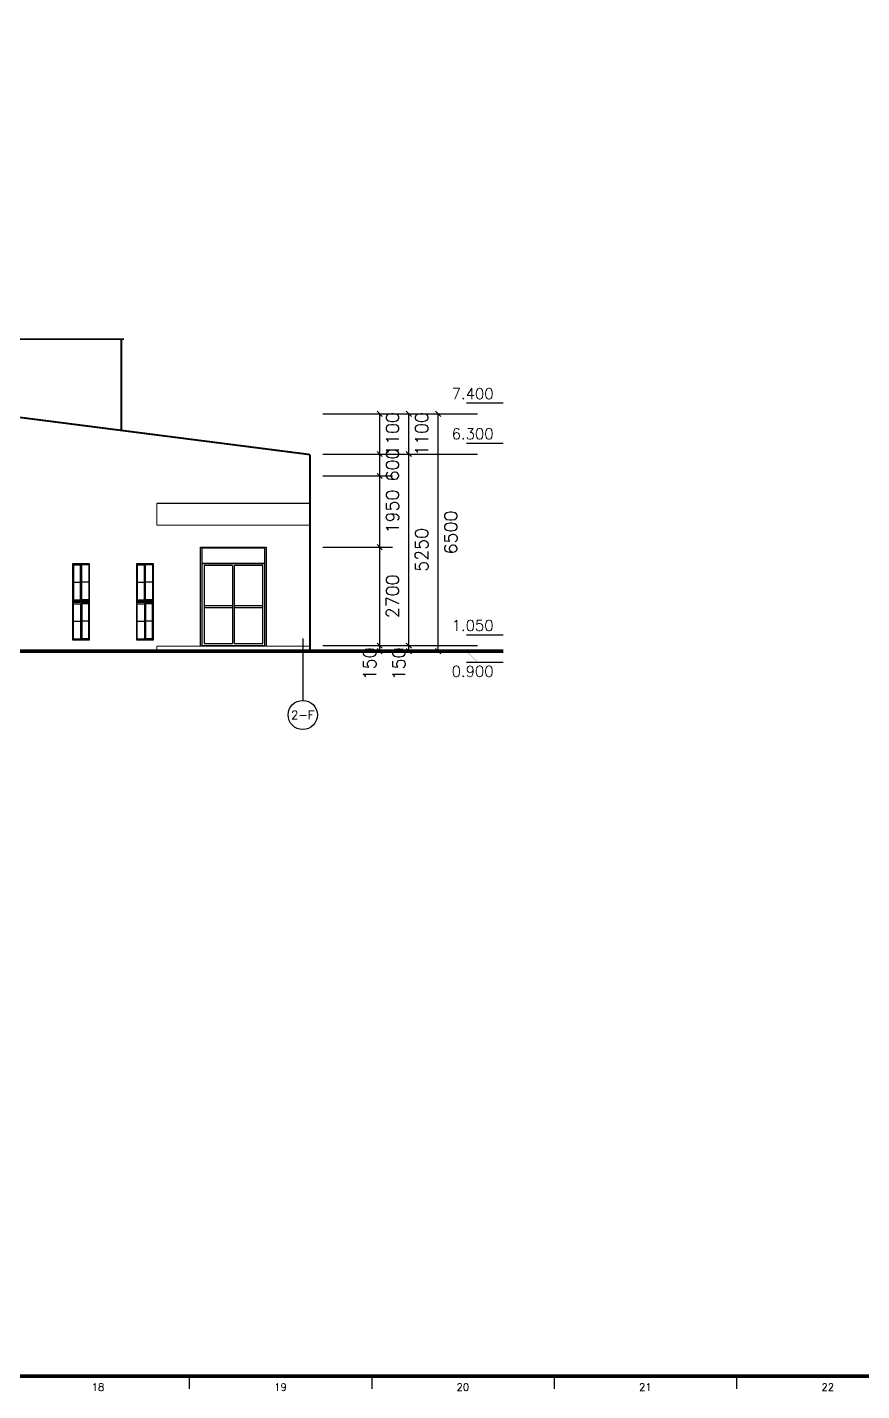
# Model space of a CAD drawing. Header units: inches. Extents: x 0 to 508000, y 0 to 738838.
# Drawn here: x 365361 to 388231, y 313088 to 350454 of the extents above; entities that cross this region are included whole.
import ezdxf
from ezdxf.enums import TextEntityAlignment as Align

# ---------------------------------------------------------------- set-up
doc = ezdxf.new("R2010")
doc.units = ezdxf.units.IN
doc.header["$LTSCALE"] = 1000
doc.header["$MEASUREMENT"] = 0
doc.layers.get('0').update_dxf_attribs({"true_color": 0xffffff})
for name, color, linetype, true_color in [('AXIS', 3, 'Continuous', 0x00ff00), ('DIM_ELEV', 3, 'Continuous', 0x00ff00), ('E_WINDOW', 4, 'Continuous', 0x00ffff), ('PUB_DIM', 3, 'Continuous', 0x00ff00), ('TK', 7, 'Continuous', 0xffffff), ('ZG-图框层', 4, 'Continuous', 0x00ffff)]:
    doc.layers.add(name, color=color, linetype=linetype, true_color=true_color)
doc.styles.add('ISOCP', font='txt.shx', dxfattribs={"height": 0.2, "bigfont": 'gbcbig.shx'})
doc.styles.add('TXTSTY_ANONYMOUS', font='txt.shx', dxfattribs={"height": 0.2, "bigfont": 'gbcbig.shx'})

# ---------------------------------------------------------------- blocks, each defined once
blk = doc.blocks.new('$EWDLib$00000644')
at = {"lineweight": -3}
for p, q in [((1470, 2370), (30, 2370)), ((30, 2370), (30, 2000)), ((1470, 2000), (1470, 2370)), ((1470, 2000), (30, 2000)), ((30, 2000), (1470, 2000)), ((30, 2000), (30, 0)), ((78.98, 1950.52), (78.98, 49.48)), ((725.504, 1950.52), (78.98, 1950.52)), ((725.504, 1950.52), (725.504, 49.48)), ((1421.02, 1950.52), (774.484, 1950.52)), ((774.484, 49.48), (774.484, 1950.52)), ((1421.02, 49.48), (1421.02, 1950.52)), ((1470, 0), (1470, 2000)), ((78.98, 979.704), (725.504, 979.704)), ((774.484, 979.704), (1421.02, 979.704)), ((78.98, 930.224), (725.504, 930.224)), ((774.484, 930.224), (1421.02, 930.224)), ((30, 0), (1470, 0)), ((78.98, 49.48), (725.504, 49.48)), ((774.484, 49.48), (1421.02, 49.48))]:
    blk.add_line(p, q, dxfattribs=at)
blk.add_lwpolyline([(0, 0), (0, 2400), (1500, 2400), (1500, 0)], dxfattribs=at)
blk = doc.blocks.new('$EWDLib$00000535')
at = {"lineweight": -3, "ltscale": 100}
for p, q in [((0, 0), (0, 1400)), ((0, 1400), (1400, 1400)), ((50, 1375), (650, 1375)), ((50, 1375), (50, 737.5)), ((650, 737.5), (650, 1375)), ((700, 712.5), (700, 1400)), ((1350, 1375), (750, 1375)), ((750, 737.5), (750, 1375)), ((1350, 1375), (1350, 737.5)), ((1400, 1400), (1400, 0)), ((50, 1056.25), (650, 1056.25)), ((1350, 1056.25), (750, 1056.25)), ((0, 712.5), (1400, 712.5)), ((0, 687.5), (1400, 687.5)), ((50, 737.5), (650, 737.5)), ((50, 25), (50, 662.5)), ((50, 662.5), (650, 662.5)), ((650, 662.5), (650, 25)), ((700, 0), (700, 687.5)), ((1350, 737.5), (750, 737.5)), ((1350, 662.5), (750, 662.5)), ((750, 662.5), (750, 25)), ((1350, 25), (1350, 662.5)), ((50, 343.75), (650, 343.75)), ((1350, 343.75), (750, 343.75)), ((1400, 0), (0, 0)), ((50, 25), (650, 25)), ((1350, 25), (750, 25))]:
    blk.add_line(p, q, dxfattribs=at)
blk = doc.blocks.new('DAnoyomous7477')
at = {"layer": 'PUB_DIM', "lineweight": -3}
for p, q in [((373461, 339858), (375370, 339858)), ((374949, 339929), (375091, 339788)), ((375020, 338758), (375020, 339858)), ((373461, 338758), (375370, 338758)), ((374949, 338829), (375091, 338688)), ((375020, 338158), (375020, 338758)), ((373461, 338158), (375370, 338158)), ((374949, 338229), (375091, 338088)), ((375020, 336208), (375020, 338158)), ((373461, 336208), (375370, 336208)), ((374949, 336279), (375091, 336137)), ((375020, 333508), (375020, 336208)), ((373461, 333508), (375370, 333508)), ((373461, 333358), (375370, 333358)), ((374949, 333579), (375091, 333437)), ((374949, 333429), (375091, 333287)), ((375020, 333358), (375020, 333508))]:
    blk.add_line(p, q, dxfattribs=at)
at = {"layer": 'PUB_DIM', "color": 7, "true_color": 0xffffff, "style": 'TXTSTY_ANONYMOUS'}
for s, p in [('1100', (375370, 339308)), ('600', (375370, 338458)), ('1950', (375370, 337183)), ('2700', (375370, 334858)), ('150', (374745, 333008))]:
    blk.add_text(s, height=350, rotation=90, dxfattribs=at).set_placement(p, align=Align.MIDDLE_CENTER)
blk = doc.blocks.new('DAnoyomous7482')
at = {"layer": 'DIM_ELEV', "lineweight": -3}
for p, q in [((374200, 333357), (377698, 333357)), ((377398, 333057), (378406, 333057))]:
    blk.add_line(p, q, dxfattribs=at)
at = {"layer": 'DIM_ELEV', "lineweight": -3, "const_width": 1}
blk.add_lwpolyline([(377098, 333057), (377698, 333057), (377398, 333357)], close=True, dxfattribs=at)
at = {"layer": 'DIM_ELEV', "color": 7, "true_color": 0xffffff, "style": 'TXTSTY_ANONYMOUS'}
blk.add_text('0.900', height=297.5, dxfattribs=at).set_placement((378140, 332952), align=Align.TOP_RIGHT)
blk = doc.blocks.new('DAnoyomous7498')
at = {"layer": 'PUB_DIM', "lineweight": -3}
for p, q in [((374261, 339858), (376170, 339858)), ((375749, 339929), (375891, 339788)), ((375820, 338758), (375820, 339858)), ((374261, 338758), (376170, 338758)), ((375749, 338829), (375891, 338688)), ((375820, 333508), (375820, 338758)), ((374261, 333508), (376170, 333508)), ((374261, 333358), (376170, 333358)), ((375749, 333579), (375891, 333437)), ((375749, 333429), (375891, 333287)), ((375820, 333358), (375820, 333508))]:
    blk.add_line(p, q, dxfattribs=at)
at = {"layer": 'PUB_DIM', "color": 7, "true_color": 0xffffff, "style": 'TXTSTY_ANONYMOUS'}
for s, p in [('1100', (376170, 339308)), ('5250', (376170, 336133)), ('150', (375545, 333008))]:
    blk.add_text(s, height=350, rotation=90, dxfattribs=at).set_placement(p, align=Align.MIDDLE_CENTER)
blk = doc.blocks.new('DAnoyomous7503')
at = {"layer": 'DIM_ELEV', "lineweight": -3}
for p, q in [((377398, 333807), (378406, 333807)), ((374200, 333507), (377698, 333507))]:
    blk.add_line(p, q, dxfattribs=at)
at = {"layer": 'DIM_ELEV', "lineweight": -3, "const_width": 1}
blk.add_lwpolyline([(377098, 333807), (377698, 333807), (377398, 333507)], close=True, dxfattribs=at)
at = {"layer": 'DIM_ELEV', "color": 7, "true_color": 0xffffff, "style": 'TXTSTY_ANONYMOUS'}
blk.add_text('1.050', height=297.5, dxfattribs=at).set_placement((378140, 333912), align=Align.RIGHT)
blk = doc.blocks.new('DAnoyomous7508')
at = {"layer": 'DIM_ELEV', "lineweight": -3}
for p, q in [((377398, 339057), (378406, 339057)), ((374200, 338757), (377698, 338757))]:
    blk.add_line(p, q, dxfattribs=at)
at = {"layer": 'DIM_ELEV', "lineweight": -3, "const_width": 1}
blk.add_lwpolyline([(377098, 339057), (377698, 339057), (377398, 338757)], close=True, dxfattribs=at)
at = {"layer": 'DIM_ELEV', "color": 7, "true_color": 0xffffff, "style": 'TXTSTY_ANONYMOUS'}
blk.add_text('6.300', height=297.5, dxfattribs=at).set_placement((378140, 339162), align=Align.RIGHT)
blk = doc.blocks.new('DAnoyomous7513')
at = {"layer": 'DIM_ELEV', "lineweight": -3}
for p, q in [((377398, 340157), (378406, 340157)), ((374200, 339857), (377698, 339857))]:
    blk.add_line(p, q, dxfattribs=at)
at = {"layer": 'DIM_ELEV', "lineweight": -3, "const_width": 1}
blk.add_lwpolyline([(377098, 340157), (377698, 340157), (377398, 339857)], close=True, dxfattribs=at)
at = {"layer": 'DIM_ELEV', "color": 7, "true_color": 0xffffff, "style": 'TXTSTY_ANONYMOUS'}
blk.add_text('7.400', height=297.5, dxfattribs=at).set_placement((378140, 340262), align=Align.RIGHT)
blk = doc.blocks.new('DAnoyomous7520')
at = {"layer": 'PUB_DIM', "lineweight": -3}
for p, q in [((375061, 339858), (376970, 339858)), ((376549, 339929), (376691, 339788)), ((376620, 333358), (376620, 339858)), ((375061, 333358), (376970, 333358)), ((376549, 333429), (376691, 333287))]:
    blk.add_line(p, q, dxfattribs=at)
at = {"layer": 'PUB_DIM', "color": 7, "true_color": 0xffffff, "style": 'TXTSTY_ANONYMOUS'}
blk.add_text('6500', height=350, rotation=90, dxfattribs=at).set_placement((376970, 336608), align=Align.MIDDLE_CENTER)
blk = doc.blocks.new('DAnoyomous7590')
at = {"layer": 'AXIS', "lineweight": -3}
for p, q in [((352211, 333706), (352211, 332007)), ((364211, 333706), (364211, 332007)), ((372911, 333706), (372911, 332007))]:
    blk.add_line(p, q, dxfattribs=at)
for centre in [(352211, 331607), (364211, 331607), (372911, 331607)]:
    blk.add_circle(centre, 400, dxfattribs=at)
at = {"layer": 'AXIS', "color": 7, "true_color": 0xffffff, "style": 'TXTSTY_ANONYMOUS'}
for s, p in [('2-A', (352211, 331607)), ('2-D', (364211, 331607)), ('2-F', (372911, 331607))]:
    blk.add_text(s, height=233.3, dxfattribs=at).set_placement(p, align=Align.MIDDLE_CENTER)

msp = doc.modelspace()

# ---------------------------------------------------------------- linework, layer by layer
at = {"lineweight": -3}
msp.add_line((378405, 333373), (370655, 333373), dxfattribs=at)
for points, const_width in [([(368011, 341908), (338028, 341908)], 50), ([(367939, 341908), (367939, 339412)], 50), ([(364411, 339858), (373111, 338743)], 50), ([(373111, 338743), (373111, 333358)], 50), ([(378405, 333358), (309038, 333358)], 100)]:
    msp.add_lwpolyline(points, dxfattribs=dict(at, const_width=const_width))
at = {"color": 2, "lineweight": -3, "true_color": 0xffff00, "const_width": 30}
for points in [[(368911, 337408), (373111, 337408)], [(368911, 337408), (368911, 336808)], [(373111, 337408), (373111, 336808)], [(368911, 336808), (373111, 336808)], [(368911, 333492), (373111, 333492)], [(368911, 333492), (368911, 333342)], [(373111, 333492), (373111, 333342)]]:
    msp.add_lwpolyline(points, dxfattribs=at)
at = {"layer": 'TK', "lineweight": -3}
for p, q in [((369800, 313530), (369800, 313138)), ((374800, 313530), (374800, 313138)), ((379800, 313530), (379800, 313138)), ((384800, 313530), (384800, 313138))]:
    msp.add_line(p, q, dxfattribs=at)
at = {"layer": 'ZG-图框层', "lineweight": -3, "const_width": 100}
msp.add_lwpolyline([(279800, 313484), (279800, 395538), (410100, 395538), (410100, 313484)], close=True, dxfattribs=at)

# ---------------------------------------------------------------- block references
at = {"layer": 'AXIS'}
msp.add_blockref('DAnoyomous7590', (0, 0), dxfattribs=at)
at = {"layer": 'DIM_ELEV'}
for name in ['DAnoyomous7513', 'DAnoyomous7508', 'DAnoyomous7503', 'DAnoyomous7482']:
    msp.add_blockref(name, (0, 0), dxfattribs=at)
at = {"layer": 'E_WINDOW', "xscale": 1.199999999999997, "yscale": 1.125}
msp.add_blockref('$EWDLib$00000644', (370111, 333508), dxfattribs=at)
at = {"layer": 'E_WINDOW', "xscale": 0.3214285714285715, "yscale": 1.5, "rotation": 180}
for p in [(367061, 335758), (368811, 335758)]:
    msp.add_blockref('$EWDLib$00000535', p, dxfattribs=at)
at = {"layer": 'PUB_DIM'}
for name in ['DAnoyomous7477', 'DAnoyomous7498', 'DAnoyomous7520']:
    msp.add_blockref(name, (0, 0), dxfattribs=at)

# ---------------------------------------------------------------- texts
at = {"layer": 'TK', "style": 'ISOCP'}
for s, p in [('18', (367300, 313188)), ('19', (372300, 313188)), ('20', (377300, 313188)), ('21', (382300, 313188)), ('22', (387300, 313188))]:
    msp.add_text(s, height=200, dxfattribs=at).set_placement(p, align=Align.MIDDLE_CENTER)

doc.saveas('drawing.dxf')
